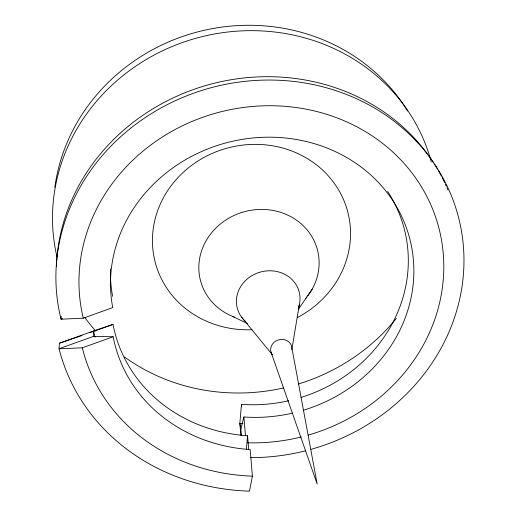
<?xml version="1.0" encoding="UTF-8"?>
<svg xmlns="http://www.w3.org/2000/svg" width="517" height="517" viewBox="0 0 517 517"><rect width="100%" height="100%" fill="white"/><g stroke="black" fill="none" stroke-linecap="round" stroke-linejoin="round"><path stroke-width="0.78" d="M95.031 337.207A177.079 160.477 -14.9 0 1 93.635 330.919L59.436 343.185L59.035 348.749L93.525 336.38L93.635 330.919L113.023 324.405A156.69 142.123 -14.9 0 0 247.553 435.773L248.696 449.286M61.264 316.301L61.058 319.202L83.276 318.181L112.738 307.596A152.534 139.176 -14.9 0 1 230.944 141.639A152.534 139.176 -14.9 0 1 409.438 237.51A152.534 139.176 -14.9 0 1 303.673 410.149M288.68 400.746A149.756 137.179 -14.9 0 1 241.484 404.352L239.836 423.378L240.864 435.185M246.376 449.267L247.553 435.773M291.788 349.751L299.278 304.933M252.399 476.131L249.472 491.15A214.807 194.444 -14.9 0 1 59.035 348.749L82.3 347.818L113.158 336.761A159.734 144.256 -14.9 0 0 250.163 449.551L252.399 476.131A192.111 173.602 -14.9 0 1 82.3 347.818M241.413 435.353L240.864 429.02L243.875 416.98A152.534 139.176 -14.9 0 0 292.687 413.089M298.251 309.528L312.216 289.061M62.551 318.666L61.058 319.202A205.159 187.587 -14.9 0 1 212.481 87.354A205.159 187.587 -14.9 0 1 457.933 215.137A205.159 187.587 -14.9 0 1 311.021 449.338M89.564 332.819L113.023 324.405M59.436 343.185L82.003 335.52M93.525 336.38L113.158 336.761M232.476 316.359L247.501 323.597M241.691 317.289L272.33 354.701A10.715 9.532 -14.9 0 1 278.023 340.044A10.715 9.532 -14.9 0 1 291.898 348.031L317.192 484.048L271.141 352.504M240.864 429.02L239.836 423.378A169.195 154.867 -14.9 0 0 243.003 423.572M243.875 416.98L245.478 435.715M241.484 404.352L241.685 406.737M396.332 318.388A193.093 180.31 -14.9 0 1 298.412 384.002M283.607 387.931A193.093 180.31 -14.9 0 1 124.519 356.988M95.852 331.158A193.093 180.31 -14.9 0 1 84.82 317.464M56.902 256.426A193.093 180.31 -14.9 0 1 201.016 36.914A193.093 180.31 -14.9 0 1 431.32 162.021M54.847 187.238A190.211 178.113 -14.9 0 1 206.277 29.837A190.211 178.113 -14.9 0 1 407.596 111.039M252.063 329.717A99.516 92.22 -14.9 0 1 158.732 207.847A99.516 92.22 -14.9 0 1 317.044 165.304A99.516 92.22 -14.9 0 1 297.475 317.509M234.679 317.225A60.463 55.474 -14.9 0 1 205.727 241.42A60.463 55.474 -14.9 0 1 290.502 216.494A60.463 55.474 -14.9 0 1 307.938 295.685M306.962 296.952A60.463 55.474 -14.9 0 1 305.444 298.8M245.911 321.794A32.015 28.997 -14.9 0 1 242.26 284.272A32.015 28.997 -14.9 0 1 282.263 273.17A32.015 28.997 -14.9 0 1 298.645 307.156M56.398 266.643A203.504 186.391 -14.9 0 1 203.116 86.333A203.504 186.391 -14.9 0 1 427.191 153.581M428.147 154.893A203.504 186.391 -14.9 0 1 429.097 156.212M430.499 158.208A203.504 186.391 -14.9 0 1 431.424 159.553M432.328 160.903A203.504 186.391 -14.9 0 1 433.666 162.945M434.538 164.316A203.504 186.391 -14.9 0 1 437.498 169.169M438.313 170.571A203.504 186.391 -14.9 0 1 441.428 176.239M442.171 177.667A203.504 186.391 -14.9 0 1 444.659 182.701M445.331 184.142A203.504 186.391 -14.9 0 1 446.32 186.32M446.959 187.768A203.504 186.391 -14.9 0 1 447.89 189.952M83.276 318.181A183.438 167.469 -14.9 0 1 219.447 112.163A183.438 167.469 -14.9 0 1 438.326 225.91A183.438 167.469 -14.9 0 1 308.229 435.088M301.185 436.975A183.438 167.469 -14.9 0 1 247.669 442.791M387.653 191.445A149.756 137.179 -14.9 0 1 301.01 397.444M112.616 296.319A149.756 137.179 -14.9 0 1 110.464 268.95M305.612 450.779A205.159 187.587 -14.9 0 1 250.551 457.635"/></g></svg>
